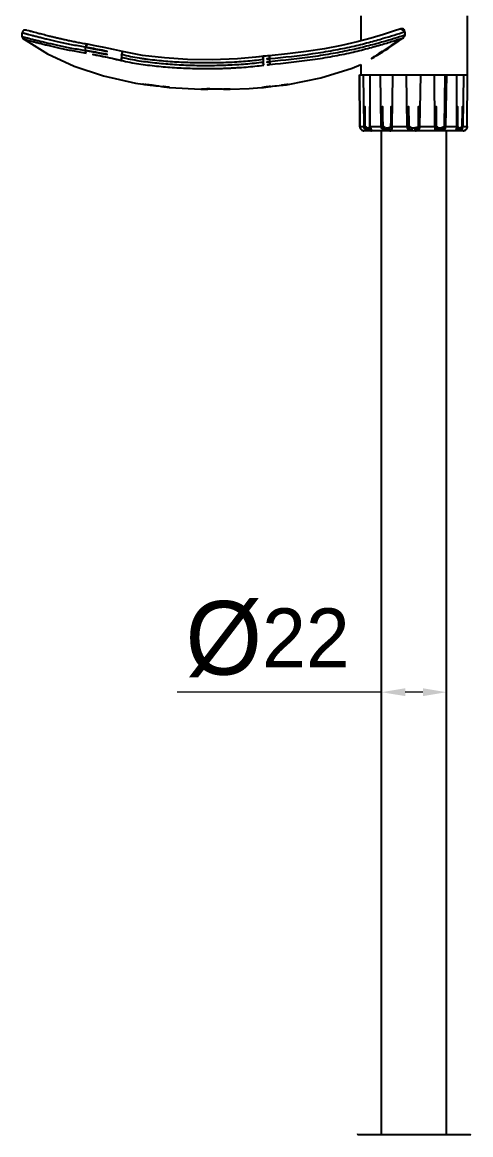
# Model space of a CAD drawing. Extents: x 16296660632 to 16296678915, y -37409619871 to -37409615350.
# Drawn here: x 16296676064.1 to 16296676216.3, y -37409617925 to -37409617547.4 of the extents above; entities that cross this region are included whole.
import ezdxf

# ---------------------------------------------------------------- set-up
doc = ezdxf.new("R2010")
doc.units = 0
doc.header["$LTSCALE"] = 10
doc.header["$MEASUREMENT"] = 0
doc.header["$PDMODE"] = 3
doc.header["$PDSIZE"] = -10
doc.layers.get('0').update_dxf_attribs({"linetype": 'CONTINUOUS'})
doc.layers.get('DEFPOINTS').update_dxf_attribs({"linetype": 'CONTINUOUS'})
doc.styles.add('Daelim Dimension', font='')
doc.styles.get('Daelim Dimension').set_extended_font_data('나눔고딕')
doc.dimstyles.new('DEFAULT', dxfattribs={"dimscale": 2, "dimtxt": 2, "dimasz": 2, "dimexe": 0, "dimexo": 2, "dimgap": 1, "dimtad": 1, "dimdec": 1, "dimzin": 9, "dimdsep": 46, "dimtxsty": 'Daelim Dimension', "dimcen": 0.5, "dimclrd": 252, "dimclre": 252, "dimclrt": 3, "dimadec": 1, "dimazin": 0, "dimtfac": 1, "dimtdec": 1, "dimtix": 1, "dimtmove": 0, "dimatfit": 3, "dimfxl": 1, "dimtolj": 1, "dimtzin": 1, "dimlwd": 9, "dimlwe": 9, "dimarcsym": 0})

# ---------------------------------------------------------------- blocks, each defined once
blk = doc.blocks.new('*D6')
at = {"color": 5, "lineweight": 9, "ltscale": 0.5, "transparency": 16777216}
for p, q in [((16296676186.06, -37409617808.62), (16296676186.06, -37409617772.81)), ((16296676208.06, -37409617808.62), (16296676208.06, -37409617772.81)), ((16296676186.06, -37409617774.81), (16296676116.68, -37409617774.81)), ((16296676200.06, -37409617774.81), (16296676194.06, -37409617774.81))]:
    blk.add_line(p, q, dxfattribs=at)
at = {"color": 5, "ltscale": 0.5, "transparency": 16777216}
for points in [[(16296676194.06, -37409617773.47), (16296676194.06, -37409617776.14), (16296676186.06, -37409617774.81)], [(16296676200.06, -37409617773.47), (16296676200.06, -37409617776.14), (16296676208.06, -37409617774.81)]]:
    blk.add_solid(points, dxfattribs=at)
at = {"layer": 'DEFPOINTS', "color": 0, "ltscale": 0.5, "transparency": 16777216}
for p in [(16296676208.06, -37409617774.81), (16296676186.06, -37409617812.62), (16296676208.06, -37409617812.62)]:
    blk.add_point(p, dxfattribs=at)
at = {"color": 7, "ltscale": 0.5, "transparency": 16777216, "insert": (16296676147.37, -37409617756.84), "char_height": 20, "attachment_point": 5, "style": 'Daelim Dimension'}
blk.add_mtext('\\A1;{\\H1.25x;\\C256;Ø}22', dxfattribs=at)

msp = doc.modelspace()

# ---------------------------------------------------------------- linework, layer by layer
at = {"ltscale": 0.5}
for p, q in [((16296676179.063299, -37409617545.250816), (16296676179.063299, -37409617553.73571)), ((16296676215.063299, -37409617545.250816), (16296676215.063299, -37409617565.250816)), ((16296676065.41688, -37409617550.113853), (16296676065.384501, -37409617550.105888)), ((16296676065.4543, -37409617550.123306), (16296676065.41688, -37409617550.113853)), ((16296676065.524891, -37409617550.141541), (16296676065.4543, -37409617550.123306)), ((16296676065.69207, -37409617550.185661), (16296676065.524891, -37409617550.141541)), ((16296676064.1115, -37409617552.341164), (16296676064.1115, -37409617551.089951)), ((16296676064.111549, -37409617552.30687), (16296676064.124451, -37409617552.467003)), ((16296676066.329691, -37409617550.357208), (16296676065.69207, -37409617550.185661)), ((16296676067.90937, -37409617550.783943), (16296676067.281799, -37409617550.614731)), ((16296676068.4918, -37409617550.940147), (16296676067.90937, -37409617550.783943)), ((16296676068.978531, -37409617551.069969), (16296676068.4918, -37409617550.940147)), ((16296676069.51012, -37409617551.21093), (16296676068.978531, -37409617551.069969)), ((16296676069.8902, -37409617551.311127), (16296676069.51012, -37409617551.21093)), ((16296676070.291361, -37409617551.416283), (16296676069.8902, -37409617551.311127)), ((16296676070.714001, -37409617551.526382), (16296676070.291361, -37409617551.416283)), ((16296676071.15855, -37409617551.641403), (16296676070.714001, -37409617551.526382)), ((16296676071.62538, -37409617551.761276), (16296676071.15855, -37409617551.641403)), ((16296676072.11482, -37409617551.885933), (16296676071.62538, -37409617551.761276)), ((16296676072.62722, -37409617552.015244), (16296676072.11482, -37409617551.885933)), ((16296676073.162889, -37409617552.149078), (16296676072.62722, -37409617552.015244)), ((16296676193.892441, -37409617550.618752), (16296676193.892441, -37409617551.85862)), ((16296676085.54105, -37409617557.017227), (16296676085.54105, -37409617555.910248)), ((16296676086.30862, -37409617554.924469), (16296676086.03178, -37409617554.877037)), ((16296676097.531481, -37409617558.291832), (16296676097.911489, -37409617558.376961)), ((16296676097.911489, -37409617559.443787), (16296676097.53154, -37409617559.359497)), ((16296676097.911489, -37409617559.443787), (16296676097.911489, -37409617558.376961)), ((16296676145.29759, -37409617559.072701), (16296676143.51568, -37409617559.238419)), ((16296676145.91671, -37409617558.997566), (16296676145.29756, -37409617559.072701)), ((16296676145.86599, -37409617560.010887), (16296676145.86599, -37409617561.061012)), ((16296676147.955179, -37409617558.78064), (16296676147.391859, -37409617558.839073)), ((16296676148.07238, -37409617559.778862), (16296676148.07238, -37409617560.830452)), ((16296676178.56151, -37409617565.250862), (16296676178.683649, -37409617582.762154)), ((16296676178.561569, -37409617565.250816), (16296676215.26318, -37409617565.250816)), ((16296676178.690359, -37409617582.763924), (16296676178.569851, -37409617565.250816)), ((16296676179.063299, -37409617561.792458), (16296676179.063299, -37409617565.250816)), ((16296676179.821659, -37409617565.250816), (16296676180.060591, -37409617582.763924)), ((16296676182.202709, -37409617582.763924), (16296676182.23292, -37409617565.250816)), ((16296676185.946239, -37409617582.763924), (16296676185.65292, -37409617565.250816)), ((16296676189.6565, -37409617582.763924), (16296676189.82935, -37409617565.250816)), ((16296676194.77025, -37409617582.763924), (16296676194.50115, -37409617565.250816)), ((16296676199.054501, -37409617582.763924), (16296676199.32366, -37409617565.250816)), ((16296676204.168249, -37409617582.763924), (16296676203.995461, -37409617565.250816)), ((16296676207.386959, -37409617582.755188), (16296676207.613001, -37409617565.250816)), ((16296676207.878519, -37409617582.763924), (16296676208.171881, -37409617565.250816)), ((16296676211.62204, -37409617582.763924), (16296676211.591869, -37409617565.250816)), ((16296676213.76416, -37409617582.763924), (16296676214.003111, -37409617565.250816)), ((16296676215.13439, -37409617582.763924), (16296676215.25491, -37409617565.250816)), ((16296676215.1411, -37409617582.762154), (16296676215.263241, -37409617565.250862)), ((16296676105.0439, -37409617568.46402), (16296676105.043119, -37409617568.463921)), ((16296676105.214109, -37409617568.4813), (16296676105.0439, -37409617568.46402)), ((16296676109.57139, -37409617568.974113), (16296676109.57148, -37409617568.973419)), ((16296676149.808599, -37409617569.055542), (16296676149.808689, -37409617569.056236)), ((16296676153.90044, -37409617568.603104), (16296676154.292971, -37409617568.562889)), ((16296676154.338039, -37409617568.557259), (16296676153.946091, -37409617568.597321)), ((16296676111.87668, -37409617569.263977), (16296676112.23934, -37409617569.311142)), ((16296676113.548109, -37409617569.488083), (16296676114.051689, -37409617569.558548)), ((16296676114.09515, -37409617569.563721), (16296676113.72827, -37409617569.512016)), ((16296676113.9172, -37409617569.539589), (16296676114.051689, -37409617569.558548)), ((16296676114.09296, -37409617569.563538), (16296676124.662809, -37409617570.176132)), ((16296676124.66313, -37409617570.176147), (16296676124.74724, -37409617570.174988)), ((16296676124.66316, -37409617570.176147), (16296676124.72928, -37409617570.172523)), ((16296676124.72928, -37409617570.172523), (16296676124.952181, -37409617570.160767)), ((16296676124.74724, -37409617570.174988), (16296676125.0581, -37409617570.158249)), ((16296676129.68918, -37409617570.048561), (16296676129.68918, -37409617570.047279)), ((16296676134.318451, -37409617570.179459), (16296676134.630859, -37409617570.197693)), ((16296676134.714279, -37409617570.199272), (16296676134.46928, -37409617570.184723)), ((16296676134.630859, -37409617570.197693), (16296676134.71454, -37409617570.199272)), ((16296676145.280411, -37409617569.631111), (16296676145.331329, -37409617569.624229)), ((16296676145.32724, -37409617569.625816), (16296676145.82929, -37409617569.557388)), ((16296676145.331329, -37409617569.624229), (16296676145.66946, -37409617569.577583)), ((16296676146.0035, -37409617569.534126), (16296676146.39637, -37409617569.481667)), ((16296676148.48134, -37409617569.216629), (16296676149.062349, -37409617569.14537)), ((16296676178.690359, -37409617582.763924), (16296676178.683649, -37409617582.762161)), ((16296676178.690689, -37409617582.763924), (16296676180.06089, -37409617582.763924)), ((16296676181.230841, -37409617583.250816), (16296676181.71291, -37409617583.250816)), ((16296676182.202971, -37409617582.763924), (16296676185.94643, -37409617582.763924)), ((16296676186.43779, -37409617582.755188), (16296676185.946239, -37409617582.763924)), ((16296676187.58032, -37409617583.250816), (16296676188.415279, -37409617583.250816)), ((16296676189.65663, -37409617582.763924), (16296676194.77029, -37409617582.763924)), ((16296676196.430309, -37409617583.250816), (16296676197.39444, -37409617583.250816)), ((16296676199.054461, -37409617582.763924), (16296676204.168119, -37409617582.763924)), ((16296676205.40947, -37409617583.250816), (16296676206.24444, -37409617583.250816)), ((16296676207.878519, -37409617582.763924), (16296676207.386959, -37409617582.755188)), ((16296676207.878321, -37409617582.763924), (16296676211.62178, -37409617582.763924)), ((16296676212.111839, -37409617583.250816), (16296676212.59391, -37409617583.250816)), ((16296676213.763861, -37409617582.763924), (16296676215.13406, -37409617582.763924)), ((16296676215.1411, -37409617582.762154), (16296676215.13439, -37409617582.763924)), ((16296676213.750191, -37409617584.250816), (16296676180.075081, -37409617584.250816)), ((16296676186.063299, -37409617924.950821), (16296676186.063299, -37409617584.250816)), ((16296676186.063299, -37409617924.950821), (16296676186.063299, -37409617584.250816)), ((16296676208.063299, -37409617924.950821), (16296676208.063299, -37409617584.250816)), ((16296676208.063299, -37409617924.950821), (16296676208.063299, -37409617584.250816)), ((16296676178.06328, -37409617924.950821), (16296676177.782709, -37409617925.09111)), ((16296676178.06341, -37409617924.950821), (16296676216.06315, -37409617924.950821)), ((16296676216.06315, -37409617924.950768), (16296676216.313259, -37409617925.075829))]:
    msp.add_line(p, q, dxfattribs=at)
for points in [[(16296676065.384501, -37409617550.105888), (16296676065.369129, -37409617550.102226), (16296676065.353319, -37409617550.098557), (16296676065.335421, -37409617550.094597), (16296676065.313061, -37409617550.089989), (16296676065.28146, -37409617550.084221), (16296676065.22838, -37409617550.076698), (16296676065.11916, -37409617550.070007), (16296676064.93803, -37409617550.085228), (16296676064.726589, -37409617550.147163), (16296676064.514629, -37409617550.267807), (16296676064.32667, -37409617550.450462), (16296676064.18812, -37409617550.686333), (16296676064.11738, -37409617550.962013), (16296676064.111521, -37409617551.071289)], [(16296676192.612761, -37409617549.679466), (16296676190.092051, -37409617550.507278), (16296676186.670931, -37409617551.589417), (16296676182.54303, -37409617552.809822), (16296676177.77564, -37409617554.078323), (16296676172.446779, -37409617555.301041), (16296676166.649481, -37409617556.402657), (16296676160.497499, -37409617557.346123), (16296676154.122841, -37409617558.137009), (16296676147.95549, -37409617558.783691)], [(16296676064.124451, -37409617552.467003), (16296676064.20788, -37409617552.735123), (16296676064.34798, -37409617552.952652), (16296676064.510639, -37409617553.1063), (16296676064.531811, -37409617553.121788)], [(16296676064.528311, -37409617553.119308), (16296676072.637991, -37409617558.163406), (16296676081.74284, -37409617562.356873), (16296676091.68508, -37409617565.638092), (16296676102.581169, -37409617568.059128), (16296676105.04431, -37409617568.464111)], [(16296676066.575581, -37409617550.423714), (16296676066.49, -37409617550.400574), (16296676066.329691, -37409617550.357208)], [(16296676067.281799, -37409617550.614731), (16296676066.955521, -37409617550.526512), (16296676066.854759, -37409617550.499252), (16296676066.575581, -37409617550.423714)], [(16296676086.03178, -37409617554.877037), (16296676085.54962, -37409617554.793266), (16296676085.0737, -37409617554.709152), (16296676084.604059, -37409617554.624733), (16296676084.140711, -37409617554.540062), (16296676083.683661, -37409617554.455208), (16296676083.232929, -37409617554.370216), (16296676082.788521, -37409617554.285156), (16296676082.350439, -37409617554.200073), (16296676081.918699, -37409617554.115028), (16296676081.493299, -37409617554.030067), (16296676081.07423, -37409617553.945259), (16296676080.661501, -37409617553.860657), (16296676080.255091, -37409617553.776314), (16296676079.855021, -37409617553.692284), (16296676079.461281, -37409617553.608597), (16296676079.073851, -37409617553.525352), (16296676078.69273, -37409617553.442574), (16296676078.317909, -37409617553.360313), (16296676077.94936, -37409617553.27861), (16296676077.58709, -37409617553.197533), (16296676077.23107, -37409617553.117104), (16296676076.881281, -37409617553.037392), (16296676076.53771, -37409617552.958443), (16296676076.20035, -37409617552.880257), (16296676075.869181, -37409617552.802933), (16296676075.54417, -37409617552.72644), (16296676075.2253, -37409617552.650864), (16296676074.91255, -37409617552.576187), (16296676074.60589, -37409617552.502472), (16296676074.30529, -37409617552.429733), (16296676074.010719, -37409617552.358002), (16296676073.722151, -37409617552.2873), (16296676073.43955, -37409617552.217651), (16296676073.162889, -37409617552.149078)], [(16296676098.1227, -37409617557.403816), (16296676095.07477, -37409617556.701874), (16296676091.86611, -37409617556.003029), (16296676088.84123, -37409617555.388672), (16296676086.308559, -37409617554.924461)], [(16296676145.86013, -37409617559.018738), (16296676137.16703, -37409617559.833298), (16296676128.52342, -37409617560.151176), (16296676120.234329, -37409617560.036781), (16296676112.33919, -37409617559.541321), (16296676104.863791, -37409617558.682663), (16296676098.1227, -37409617557.403816)], [(16296676147.95549, -37409617558.783691), (16296676147.336241, -37409617558.847229), (16296676146.45623, -37409617558.946022), (16296676145.86005, -37409617559.018753)], [(16296676147.39183, -37409617558.839081), (16296676146.796329, -37409617558.899643), (16296676145.91671, -37409617558.997566)], [(16296676154.336781, -37409617568.557457), (16296676165.411989, -37409617566.330383), (16296676176.026791, -37409617563.004913), (16296676179.063299, -37409617561.792458)], [(16296676105.088091, -37409617568.469627), (16296676105.58906, -37409617568.522072), (16296676106.155371, -37409617568.582619), (16296676106.899139, -37409617568.664108), (16296676107.797461, -37409617568.765373), (16296676108.81299, -37409617568.883537), (16296676109.5714, -37409617568.974052)], [(16296676109.57139, -37409617568.974113), (16296676110.311001, -37409617569.064743), (16296676111.329639, -37409617569.192909), (16296676112.231501, -37409617569.310089), (16296676112.978951, -37409617569.410072), (16296676113.548109, -37409617569.488083)], [(16296676145.82777, -37409617569.557587), (16296676146.3929, -37409617569.482117), (16296676147.134991, -37409617569.385384), (16296676148.03154, -37409617569.271828), (16296676149.045811, -37409617569.147346), (16296676149.808689, -37409617569.056236)], [(16296676149.80868, -37409617569.056183), (16296676150.41007, -37409617568.985931), (16296676151.317499, -37409617568.882217), (16296676152.14555, -37409617568.790077), (16296676152.86393, -37409617568.712151), (16296676153.453461, -37409617568.64962), (16296676153.90044, -37409617568.603104)], [(16296676125.0581, -37409617570.158249), (16296676125.421061, -37409617570.140312), (16296676125.912491, -37409617570.118713), (16296676126.535009, -37409617570.095711), (16296676127.28953, -37409617570.074173), (16296676128.157379, -37409617570.057587), (16296676129.08506, -37409617570.049133), (16296676129.68919, -37409617570.048447)], [(16296676129.68918, -37409617570.048561), (16296676130.26874, -37409617570.051697), (16296676131.200359, -37409617570.064308), (16296676132.073231, -37409617570.084824), (16296676132.832359, -37409617570.109863), (16296676133.45875, -37409617570.135803), (16296676133.95327, -37409617570.15976), (16296676134.318451, -37409617570.179459)], [(16296676134.712761, -37409617570.19931), (16296676141.162689, -37409617569.932503), (16296676145.2861, -37409617569.630623)], [(16296676178.68383, -37409617582.762154), (16296676178.699619, -37409617582.977142), (16296676178.773439, -37409617583.28212), (16296676178.90687, -37409617583.567383), (16296676179.09944, -37409617583.821823)], [(16296676178.68383, -37409617582.762154), (16296676178.698561, -37409617582.969482), (16296676178.77157, -37409617583.276749), (16296676178.905029, -37409617583.564293), (16296676179.098379, -37409617583.820686), (16296676179.348049, -37409617584.030663), (16296676179.642059, -37409617584.176552), (16296676179.922911, -37409617584.241783)], [(16296676179.347481, -37409617584.030281), (16296676179.63846, -37409617584.175293), (16296676179.91935, -37409617584.241364), (16296676180.0751, -37409617584.250816)], [(16296676213.75016, -37409617584.250816), (16296676213.905411, -37409617584.241364), (16296676214.186291, -37409617584.175293), (16296676214.47727, -37409617584.030289)], [(16296676213.90184, -37409617584.241783), (16296676214.182699, -37409617584.176552), (16296676214.4767, -37409617584.030663), (16296676214.72637, -37409617583.820686), (16296676214.91972, -37409617583.564293), (16296676215.053169, -37409617583.276756), (16296676215.125469, -37409617582.972504)], [(16296676214.725309, -37409617583.821823), (16296676214.917879, -37409617583.567383), (16296676215.05131, -37409617583.28212), (16296676215.125139, -37409617582.977142), (16296676215.140921, -37409617582.762154)]]:
    msp.add_lwpolyline(points, dxfattribs=at)
for centre, radius, start, end in [((16296676155.964359, -37409617647.04287), 86.57284, 95.42921465, 96.69857474), ((16296676156.09626, -37409617646.696548), 87.28724, 95.47168962, 96.73067538), ((16296676156.278009, -37409617650.25547), 89.800704, 95.2427215, 95.43458685), ((16296676156.329691, -37409617649.084229), 89.686298, 95.28269369, 95.4746685), ((16296676155.699711, -37409617639.09684), 77.682616, 95.57545019, 97.12138364), ((16296676180.328621, -37409617582.749184), 1.638001, 180.5153855, 192.53753182), ((16296676180.26211, -37409617582.761909), 1.570316, 192.6105489, 193.30489734), ((16296676180.269159, -37409617582.76017), 1.577572, 193.30715008, 206.20148294), ((16296676180.22588, -37409617582.779953), 1.530007, 206.25265376, 206.96151079), ((16296676180.226669, -37409617582.779549), 1.530897, 206.96102207, 216.02412739), ((16296676180.19474, -37409617582.802109), 1.491801, 216.04469606, 218.37997369), ((16296676180.15942, -37409617582.830772), 1.446318, 218.35867433, 228.86954847), ((16296676180.12043, -37409617582.872917), 1.388929, 228.93776949, 232.78625299), ((16296676180.1075, -37409617582.89016), 1.367379, 232.78074377, 241.45960217), ((16296676180.07592, -37409617582.94651), 1.302791, 241.49530032, 247.77147232), ((16296676180.10321, -37409617582.879883), 1.374796, 247.76942184, 253.82834059), ((16296676192.80595, -37409617449.781929), 132.996496, 270.84631661, 271.07103686), ((16296676201.12068, -37409617443.73436), 139.04491, 268.93355224, 269.14854767), ((16296676213.743521, -37409617582.944977), 1.306422, 286.9486, 291.99851935), ((16296676213.72958, -37409617582.912018), 1.342212, 292.02303387, 301.8836121), ((16296676213.70093, -37409617582.867844), 1.394859, 301.92443444, 311.1287658), ((16296676213.6875, -37409617582.852097), 1.41554, 311.11938994, 314.27081642), ((16296676213.651171, -37409617582.816689), 1.46626, 314.32135602, 323.8578596), ((16296676213.635401, -37409617582.80481), 1.486003, 323.8465792, 325.7045165), ((16296676213.592291, -37409617582.777107), 1.537228, 325.75737873, 336.09600927), ((16296676213.5818, -37409617582.772202), 1.548805, 336.08695485, 336.89211313), ((16296676213.7479, -37409617582.957413), 1.293407, 270.04043471, 277.70262869), ((16296676213.746361, -37409617582.95488), 1.296125, 277.75511557, 286.9559275)]:
    msp.add_arc(centre, radius, start, end, dxfattribs=at)
for points, knots in [([(16296676192.61277, -37409617549.679497), (16296676192.755831, -37409617549.631859), (16296676193.07119, -37409617549.605148), (16296676193.508539, -37409617549.786743), (16296676193.81885, -37409617550.150146), (16296676193.892441, -37409617550.463867), (16296676193.892441, -37409617550.618752)], [0, 0, 0, 0, 0.2465495705, 0.4952679389, 0.7467356258, 1, 1, 1, 1]), ([(16296676085.54105, -37409617555.910248), (16296676084.733101, -37409617555.777802), (16296676083.15727, -37409617555.499481), (16296676080.169809, -37409617554.934319), (16296676077.354019, -37409617554.347977), (16296676074.71941, -37409617553.75116), (16296676072.9499, -37409617553.333298), (16296676071.32737, -37409617552.940224), (16296676069.85869, -37409617552.571564), (16296676068.5497, -37409617552.231277), (16296676067.403669, -37409617551.932182), (16296676066.551769, -37409617551.713837), (16296676065.95623, -37409617551.557327), (16296676065.574511, -37409617551.455528), (16296676065.23675, -37409617551.364517), (16296676064.94326, -37409617551.285118), (16296676064.69437, -37409617551.217827), (16296676064.514919, -37409617551.169678), (16296676064.39385, -37409617551.137756), (16296676064.31995, -37409617551.118584), (16296676064.25761, -37409617551.102928), (16296676064.20599, -37409617551.090141), (16296676064.167391, -37409617551.081718), (16296676064.13629, -37409617551.07373), (16296676064.125231, -37409617551.073776), (16296676064.111509, -37409617551.071487)], [0, 0, 0, 0, 0.1117841582, 0.2184678337, 0.4151188932, 0.5044325532, 0.5872890049, 0.6633584464, 0.7323678641, 0.7940309901, 0.8480177835, 0.8940801461, 0.9141021261, 0.9320902123, 0.9480186547, 0.9618623658, 0.973601928, 0.9832203421, 0.9872288549, 0.9907008122, 0.993634656, 0.9960306569, 0.9978895656, 0.9992122428, 1, 1, 1, 1]), ([(16296676064.11157, -37409617552.30687), (16296676064.12793, -37409617552.309402), (16296676064.140471, -37409617552.311974), (16296676064.16683, -37409617552.318161), (16296676064.206511, -37409617552.327637), (16296676064.257721, -37409617552.340263), (16296676064.32021, -37409617552.355858), (16296676064.394051, -37409617552.374481), (16296676064.515079, -37409617552.405228), (16296676064.69446, -37409617552.451157), (16296676064.943251, -37409617552.515167), (16296676065.23661, -37409617552.590858), (16296676065.574261, -37409617552.678093), (16296676065.95583, -37409617552.776627), (16296676066.55114, -37409617552.930031), (16296676067.40163, -37409617553.147942), (16296676068.54748, -37409617553.438477), (16296676069.85709, -37409617553.764961), (16296676071.325541, -37409617554.123016), (16296676072.947491, -37409617554.507736), (16296676074.717381, -37409617554.913361), (16296676076.62928, -37409617555.334251), (16296676078.677521, -37409617555.76329), (16296676081.658409, -37409617556.351471), (16296676083.96291, -37409617556.759743), (16296676085.54105, -37409617557.017227)], [0, 0, 0, 0, 0.0004648609, 0.0017959645, 0.0036624265, 0.0060642705, 0.009001425, 0.0124730814, 0.0164777139, 0.0260796485, 0.0377946839, 0.0516102454, 0.0675135667, 0.08548669, 0.1055058361, 0.1515859026, 0.2055549631, 0.267169248, 0.3361659137, 0.4122597356, 0.4951373207, 0.5844848272, 0.6799851042, 0.7813226456, 1, 1, 1, 1]), ([(16296676064.5284, -37409617553.119362), (16296676064.523479, -37409617553.115829), (16296676064.58139, -37409617553.131989), (16296676064.61282, -37409617553.137497), (16296676064.74239, -37409617553.172653), (16296676064.88924, -37409617553.211052), (16296676065.09346, -37409617553.265717), (16296676065.33773, -37409617553.330872), (16296676065.62796, -37409617553.408318), (16296676066.101379, -37409617553.534264), (16296676066.8009, -37409617553.719254), (16296676067.76753, -37409617553.97226), (16296676068.9018, -37409617554.265717), (16296676070.20023, -37409617554.59713), (16296676071.65889, -37409617554.962044), (16296676073.90439, -37409617555.510361), (16296676077.064541, -37409617556.24131), (16296676081.25411, -37409617557.117737), (16296676084.230021, -37409617557.662628), (16296676085.799721, -37409617557.92234)], [0, 0, 0, 0, 0.0008329068, 0.0038682827, 0.0090895613, 0.0164765535, 0.0260087865, 0.0376648857, 0.0514215049, 0.0672550237, 0.1050587102, 0.1509082033, 0.2046667941, 0.2661731928, 0.3351877777, 0.4114373394, 0.5840369708, 0.7812053935, 1, 1, 1, 1]), ([(16296676148.07238, -37409617559.778862), (16296676152.9793, -37409617559.304359), (16296676160.19241, -37409617558.531227), (16296676169.486811, -37409617557.039711), (16296676175.79867, -37409617555.758324), (16296676181.463261, -37409617554.366074), (16296676187.435419, -37409617552.683792), (16296676191.48457, -37409617551.402962), (16296676193.892441, -37409617550.618752)], [0, 0, 0, 0, 0.3157161903, 0.4643416689, 0.6026974888, 0.7280651809, 0.8378219144, 1, 1, 1, 1]), ([(16296676193.892441, -37409617551.85862), (16296676191.484301, -37409617552.624908), (16296676187.43359, -37409617553.875008), (16296676181.459869, -37409617555.515877), (16296676175.793289, -37409617556.875313), (16296676169.48061, -37409617558.128983), (16296676160.187349, -37409617559.594612), (16296676152.97724, -37409617560.35968), (16296676148.07238, -37409617560.830452)], [0, 0, 0, 0, 0.1619942152, 0.2716974292, 0.3970612885, 0.5354556467, 0.6841428133, 1, 1, 1, 1]), ([(16296676148.15229, -37409617561.781738), (16296676152.99017, -37409617561.309258), (16296676160.10413, -37409617560.53804), (16296676169.275209, -37409617559.057892), (16296676175.514721, -37409617557.789528), (16296676181.124029, -37409617556.411423), (16296676185.993509, -37409617555.03907), (16296676190.02907, -37409617553.803879), (16296676192.425989, -37409617553.026642), (16296676193.472759, -37409617552.687607)], [0, 0, 0, 0, 0.3146968049, 0.4630120997, 0.6012747177, 0.7267885465, 0.8368698253, 0.9287658394, 1, 1, 1, 1]), ([(16296676193.472759, -37409617552.687607), (16296676191.76552, -37409617553.95047), (16296676188.51746, -37409617556.208313), (16296676183.687309, -37409617559.211052), (16296676180.58621, -37409617560.966026), (16296676179.063299, -37409617561.792458)], [0, 0, 0, 0, 0.3734857902, 0.6952547711, 1, 1, 1, 1]), ([(16296676193.892441, -37409617551.858627), (16296676193.892441, -37409617552.018303), (16296676193.81488, -37409617552.340889), (16296676193.600389, -37409617552.593384), (16296676193.472759, -37409617552.687607)], [0, 0, 0, 0, 0.5016259192, 1, 1, 1, 1]), ([(16296676085.799721, -37409617557.92234), (16296676085.688789, -37409617557.833443), (16296676085.57778, -37409617557.611069), (16296676085.52737, -37409617557.293213), (16296676085.531139, -37409617557.11042), (16296676085.541059, -37409617557.017227)], [0, 0, 0, 0, 0.4397650879, 0.7100831086, 1, 1, 1, 1]), ([(16296676085.54105, -37409617555.910248), (16296676086.454451, -37409617556.058167), (16296676088.355989, -37409617556.394073), (16296676092.356779, -37409617557.170273), (16296676095.438471, -37409617557.824532), (16296676097.531481, -37409617558.291832)], [0, 0, 0, 0, 0.2270492829, 0.4737735033, 1, 1, 1, 1]), ([(16296676085.54105, -37409617557.017227), (16296676086.45435, -37409617557.161484), (16296676088.355881, -37409617557.489899), (16296676092.35688, -37409617558.251846), (16296676095.438601, -37409617558.897346), (16296676097.53154, -37409617559.359497)], [0, 0, 0, 0, 0.2270218226, 0.4737424262, 1, 1, 1, 1]), ([(16296676085.541059, -37409617555.910248), (16296676085.556021, -37409617555.7733), (16296676085.616699, -37409617555.513313), (16296676085.767019, -37409617555.225113), (16296676085.92478, -37409617555.053177), (16296676086.04874, -37409617554.965622), (16296676086.17882, -37409617554.91861), (16296676086.26741, -37409617554.917419), (16296676086.30855, -37409617554.924477)], [0, 0, 0, 0, 0.3019424169, 0.5790662179, 0.7011331468, 0.810411793, 0.9085035796, 1, 1, 1, 1]), ([(16296676097.911501, -37409617558.376968), (16296676097.92639, -37409617558.314003), (16296676097.95542, -37409617558.190247), (16296676097.99688, -37409617558.010529), (16296676098.03441, -37409617557.844742), (16296676098.0665, -37409617557.69944), (16296676098.08919, -37409617557.593513), (16296676098.10355, -37409617557.523148), (16296676098.111759, -37409617557.481979), (16296676098.117279, -37409617557.450378), (16296676098.122181, -37409617557.425301), (16296676098.122169, -37409617557.415207), (16296676098.122681, -37409617557.403923)], [0, 0, 0, 0, 0.1958632514, 0.3846982568, 0.5583012819, 0.7103319635, 0.8352113902, 0.8859397097, 0.9281038689, 0.9613562132, 0.985410957, 1, 1, 1, 1]), ([(16296676097.678221, -37409617560.381523), (16296676095.60825, -37409617559.898163), (16296676092.556789, -37409617559.223633), (16296676088.593149, -37409617558.421463), (16296676086.70623, -37409617558.074738), (16296676085.799721, -37409617557.92234)], [0, 0, 0, 0, 0.5256400496, 0.7726911052, 1, 1, 1, 1]), ([(16296676097.678221, -37409617560.381531), (16296676098.66715, -37409617560.61171), (16296676100.65361, -37409617561.03392), (16296676103.65362, -37409617561.554604), (16296676106.66753, -37409617561.974869), (16296676109.689899, -37409617562.320053), (16296676112.71983, -37409617562.595848), (16296676115.754709, -37409617562.821663), (16296676118.79414, -37409617562.988983), (16296676121.329069, -37409617563.084633), (16296676123.35754, -37409617563.134628), (16296676124.878889, -37409617563.154327), (16296676126.400101, -37409617563.164017), (16296676128.42734, -37409617563.163063), (16296676130.45352, -37409617563.125748), (16296676132.477949, -37409617563.068321), (16296676133.99461, -37409617563.009209), (16296676135.509939, -37409617562.935158), (16296676137.528299, -37409617562.823372), (16296676140.04723, -37409617562.641113), (16296676143.06333, -37409617562.367722), (16296676145.068489, -37409617562.138168), (16296676146.0693, -37409617562.013489)], [0, 0, 0, 0, 0.0626419627, 0.1252538366, 0.1878104788, 0.2503548277, 0.3129105119, 0.3754994577, 0.4380970404, 0.5006974797, 0.5319928878, 0.5632771129, 0.5945618913, 0.6258439808, 0.688343644, 0.7195771387, 0.7507883974, 0.7819816448, 0.8131741281, 0.8754983376, 0.9377790701, 1, 1, 1, 1]), ([(16296676097.91147, -37409617559.443787), (16296676097.865511, -37409617559.640282), (16296676097.80151, -37409617559.909103), (16296676097.72229, -37409617560.221313), (16296676097.69154, -37409617560.337677), (16296676097.678221, -37409617560.381523)], [0, 0, 0, 0, 0.6264410432, 0.8577590465, 1, 1, 1, 1]), ([(16296676145.86599, -37409617561.06102), (16296676143.881399, -37409617561.306717), (16296676139.89834, -37409617561.719543), (16296676133.8979, -37409617562.084846), (16296676127.87818, -37409617562.236931), (16296676122.85454, -37409617562.183197), (16296676118.836, -37409617562.032433), (16296676115.82382, -37409617561.869263), (16296676112.81572, -37409617561.650757), (16296676109.81356, -37409617561.371834), (16296676106.818319, -37409617561.029961), (16296676103.83157, -37409617560.613724), (16296676100.858191, -37409617560.09922), (16296676098.89098, -37409617559.67421), (16296676097.91148, -37409617559.443787)], [0, 0, 0, 0, 0.1244932966, 0.24920563, 0.374156023, 0.4992947826, 0.5618943581, 0.6244956888, 0.6870826373, 0.7496450424, 0.8121862084, 0.8747461827, 0.9373567398, 1, 1, 1, 1]), ([(16296676097.911501, -37409617558.376961), (16296676098.89093, -37409617558.607979), (16296676100.85811, -37409617559.03334), (16296676103.334339, -37409617559.474937), (16296676105.32324, -37409617559.771667), (16296676107.31567, -37409617560.034401), (16296676109.81093, -37409617560.327461), (16296676112.814659, -37409617560.590912), (16296676115.821329, -37409617560.831596), (16296676118.834641, -37409617560.980598), (16296676121.346849, -37409617561.075378), (16296676123.357201, -37409617561.128792), (16296676124.86508, -37409617561.147949), (16296676126.37266, -37409617561.15255), (16296676127.879761, -37409617561.150429), (16296676129.3862, -37409617561.136398), (16296676131.39311, -37409617561.097), (16296676133.89909, -37409617561.010223), (16296676136.90144, -37409617560.847397), (16296676139.897921, -37409617560.635468), (16296676142.88698, -37409617560.362793), (16296676144.874109, -37409617560.134903), (16296676145.86598, -37409617560.010887)], [0, 0, 0, 0, 0.0626419666, 0.1252529853, 0.1565378289, 0.1878129197, 0.2503520602, 0.3129128526, 0.3755004653, 0.4380997209, 0.5006985223, 0.5319940388, 0.563284039, 0.5945673933, 0.6258399328, 0.6570992218, 0.6883447313, 0.7507909175, 0.8131762944, 0.8755038913, 0.9377761567, 1, 1, 1, 1]), ([(16296676145.86598, -37409617560.010887), (16296676145.85046, -37409617559.88578), (16296676145.826731, -37409617559.654251), (16296676145.81251, -37409617559.379807), (16296676145.81411, -37409617559.201691), (16296676145.82284, -37409617559.108078), (16296676145.832109, -37409617559.051407), (16296676145.85026, -37409617559.019974), (16296676145.86006, -37409617559.018806)], [0, 0, 0, 0, 0.3764584527, 0.6953214309, 0.8182046288, 0.9108113089, 0.9705478957, 1, 1, 1, 1]), ([(16296676145.86603, -37409617561.061394), (16296676145.878969, -37409617561.166183), (16296676145.90733, -37409617561.365143), (16296676145.956779, -37409617561.637711), (16296676146.00841, -37409617561.850906), (16296676146.04636, -37409617561.970543), (16296676146.069321, -37409617562.013481)], [0, 0, 0, 0, 0.3245094789, 0.6177145508, 0.8503479136, 1, 1, 1, 1]), ([(16296676148.07239, -37409617559.778862), (16296676148.06601, -37409617559.714172), (16296676148.05324, -37409617559.587067), (16296676148.034019, -37409617559.402618), (16296676148.015579, -37409617559.232582), (16296676147.99865, -37409617559.083733), (16296676147.98563, -37409617558.975403), (16296676147.976299, -37409617558.903664), (16296676147.97065, -37409617558.86174), (16296676147.96557, -37409617558.829826), (16296676147.962021, -37409617558.804298), (16296676147.958719, -37409617558.794724), (16296676147.9555, -37409617558.783783)], [0, 0, 0, 0, 0.1955268054, 0.3842372997, 0.5578492333, 0.709970411, 0.83497599, 0.8857762463, 0.9280041577, 0.9612986018, 0.9853833518, 1, 1, 1, 1]), ([(16296676148.07238, -37409617560.830452), (16296676148.091669, -37409617561.027451), (16296676148.11973, -37409617561.34436), (16296676148.147881, -37409617561.661537), (16296676148.15229, -37409617561.781738)], [0, 0, 0, 0, 0.6220221796, 1, 1, 1, 1]), ([(16296676109.57147, -37409617568.973503), (16296676109.03932, -37409617568.909927), (16296676108.07188, -37409617568.794853), (16296676106.79822, -37409617568.650993), (16296676105.87775, -37409617568.552002), (16296676105.393129, -37409617568.499603), (16296676105.214109, -37409617568.4813)], [0, 0, 0, 0, 0.366647417, 0.6665221527, 0.8768911934, 1, 1, 1, 1]), ([(16296676153.946091, -37409617568.597321), (16296676153.74505, -37409617568.618057), (16296676152.36487, -37409617568.761337), (16296676150.98605, -37409617568.917709), (16296676149.808611, -37409617569.055573)], [0, 0, 0, 0, 0.145653769, 1, 1, 1, 1]), ([(16296676113.72827, -37409617569.512016), (16296676113.528959, -37409617569.484299), (16296676112.14496, -37409617569.292824), (16296676110.758659, -37409617569.118103), (16296676109.57147, -37409617568.973503)], [0, 0, 0, 0, 0.1440184694, 1, 1, 1, 1]), ([(16296676124.952181, -37409617570.160767), (16296676125.13987, -37409617570.150848), (16296676125.855551, -37409617570.114998), (16296676127.434349, -37409617570.061462), (16296676128.826139, -37409617570.045067), (16296676129.68919, -37409617570.047157)], [0, 0, 0, 0, 0.1189838534, 0.4536309126, 1, 1, 1, 1]), ([(16296676134.46928, -37409617570.184723), (16296676134.28414, -37409617570.17411), (16296676132.69232, -37409617570.08905), (16296676131.09782, -37409617570.050636), (16296676129.68919, -37409617570.047302)], [0, 0, 0, 0, 0.1163372927, 1, 1, 1, 1]), ([(16296676145.66946, -37409617569.577583), (16296676145.87475, -37409617569.549767), (16296676146.57073, -37409617569.457588), (16296676147.949789, -37409617569.278328), (16296676149.12476, -37409617569.136414), (16296676149.808599, -37409617569.055542)], [0, 0, 0, 0, 0.1489688358, 0.5048343472, 1, 1, 1, 1]), ([(16296676180.06089, -37409617582.763924), (16296676180.06208, -37409617582.88327), (16296676180.0979, -37409617583.122772), (16296676180.245411, -37409617583.452652), (16296676180.47036, -37409617583.7332), (16296676180.751329, -37409617583.952042), (16296676181.06612, -37409617584.106339), (16296676181.394369, -37409617584.200409), (16296676181.717331, -37409617584.244453), (16296676181.928659, -37409617584.250816), (16296676182.0303, -37409617584.250816)], [0, 0, 0, 0, 0.1301749064, 0.2601762741, 0.3897117246, 0.5183729818, 0.6454581037, 0.7697000193, 0.8891554387, 1, 1, 1, 1]), ([(16296676180.390249, -37409617582.755188), (16296676180.356119, -37409617582.755913), (16296676180.24622, -37409617582.758377), (16296676180.13632, -37409617582.761093), (16296676180.060591, -37409617582.763924)], [0, 0, 0, 0, 0.3105506708, 1, 1, 1, 1]), ([(16296676180.39007, -37409617582.755188), (16296676180.390699, -37409617582.812424), (16296676180.41712, -37409617582.923958), (16296676180.513439, -37409617583.054688), (16296676180.63394, -37409617583.142197), (16296676180.797489, -37409617583.212082), (16296676180.999069, -37409617583.247223), (16296676181.156349, -37409617583.250816), (16296676181.230841, -37409617583.250816)], [0, 0, 0, 0, 0.1582319083, 0.3052611302, 0.4400305664, 0.5652028781, 0.7940921294, 1, 1, 1, 1]), ([(16296676181.230841, -37409617583.250816), (16296676181.230841, -37409617583.37999), (16296676181.27002, -37409617583.633659), (16296676181.440281, -37409617583.963516), (16296676181.665791, -37409617584.158791), (16296676181.871611, -37409617584.237534), (16296676181.977921, -37409617584.250816), (16296676182.0303, -37409617584.250816)], [0, 0, 0, 0, 0.2746460558, 0.5352895956, 0.774869055, 0.8886371016, 1, 1, 1, 1]), ([(16296676181.71291, -37409617583.250816), (16296676181.734699, -37409617583.250816), (16296676181.77602, -37409617583.250237), (16296676181.834869, -37409617583.244186), (16296676181.88818, -37409617583.228287), (16296676181.93519, -37409617583.193642), (16296676181.970831, -37409617583.132271), (16296676181.994341, -37409617583.039383), (16296676182.00761, -37409617582.910294), (16296676182.01026, -37409617582.810966), (16296676182.01034, -37409617582.755188)], [0, 0, 0, 0, 0.0956687299, 0.1812828383, 0.2591736373, 0.3370403319, 0.4312727555, 0.5641317472, 0.7551223506, 1, 1, 1, 1]), ([(16296676182.632879, -37409617584.250816), (16296676182.572729, -37409617584.250816), (16296676182.451599, -37409617584.237793), (16296676182.277559, -37409617584.180252), (16296676182.117331, -37409617584.086777), (16296676181.929489, -37409617583.918854), (16296676181.759359, -37409617583.639542), (16296676181.71291, -37409617583.380539), (16296676181.71291, -37409617583.250816)], [0, 0, 0, 0, 0.1200711783, 0.2410221203, 0.363374625, 0.4876780969, 0.7410636746, 1, 1, 1, 1]), ([(16296676182.202709, -37409617582.763924), (16296676182.17861, -37409617582.763321), (16296676182.13559, -37409617582.762123), (16296676182.079161, -37409617582.760117), (16296676182.039249, -37409617582.757927), (16296676182.0182, -37409617582.756416), (16296676182.010639, -37409617582.755188)], [0, 0, 0, 0, 0.3760681988, 0.6713819694, 0.8805160522, 1, 1, 1, 1]), ([(16296676182.202971, -37409617582.763924), (16296676182.20402, -37409617582.882141), (16296676182.21537, -37409617583.111137), (16296676182.26141, -37409617583.387306), (16296676182.31328, -37409617583.588081), (16296676182.354839, -37409617583.719917), (16296676182.398001, -37409617583.83683), (16296676182.44228, -37409617583.93824), (16296676182.487329, -37409617584.023888), (16296676182.53096, -37409617584.094032), (16296676182.570959, -37409617584.149094), (16296676182.604151, -37409617584.189087), (16296676182.62723, -37409617584.217621), (16296676182.63707, -37409617584.232452), (16296676182.63286, -37409617584.250816)], [0, 0, 0, 0, 0.2262683784, 0.4379326886, 0.5344663282, 0.6229476091, 0.7023857202, 0.7728488, 0.8345708267, 0.8873945866, 0.9308847395, 0.964471407, 0.9873889273, 1, 1, 1, 1]), ([(16296676185.94643, -37409617582.763924), (16296676185.947531, -37409617582.88311), (16296676185.98052, -37409617583.121178), (16296676186.118031, -37409617583.451103), (16296676186.331711, -37409617583.733093), (16296676186.604959, -37409617583.953537), (16296676186.91991, -37409617584.108513), (16296676187.37616, -37409617584.234169), (16296676187.734289, -37409617584.250816), (16296676187.972309, -37409617584.250816)], [0, 0, 0, 0, 0.1267700362, 0.2523013496, 0.3761882968, 0.4991017417, 0.6223110928, 0.746872036, 1, 1, 1, 1]), ([(16296676186.43775, -37409617582.755188), (16296676186.43815, -37409617582.784439), (16296676186.447161, -37409617582.843117), (16296676186.494591, -37409617582.950829), (16296676186.59704, -37409617583.059387), (16296676186.749969, -37409617583.144302), (16296676186.914619, -37409617583.197212), (16296676187.082609, -37409617583.227783), (16296676187.304529, -37409617583.248657), (16296676187.470579, -37409617583.250816), (16296676187.58032, -37409617583.250816)], [0, 0, 0, 0, 0.0643447842, 0.1286608397, 0.2564264094, 0.3837635027, 0.510121309, 0.6351642262, 0.7586411773, 1, 1, 1, 1]), ([(16296676187.58032, -37409617583.250816), (16296676187.58032, -37409617583.378769), (16296676187.593861, -37409617583.566162), (16296676187.642139, -37409617583.801399), (16296676187.68952, -37409617583.952347), (16296676187.74732, -37409617584.077347), (16296676187.813829, -37409617584.172348), (16296676187.888359, -37409617584.234756), (16296676187.94602, -37409617584.250816), (16296676187.972309, -37409617584.250816)], [0, 0, 0, 0, 0.3355544905, 0.4899106641, 0.6290753864, 0.7495677629, 0.849747116, 0.9310780747, 1, 1, 1, 1]), ([(16296676188.415279, -37409617583.250816), (16296676188.50581, -37409617583.250816), (16296676188.639469, -37409617583.249329), (16296676188.813499, -37409617583.228287), (16296676188.9361, -37409617583.19767), (16296676189.05159, -37409617583.143257), (16296676189.153709, -37409617583.052544), (16296676189.226339, -37409617582.918579), (16296676189.24369, -37409617582.811752), (16296676189.244141, -37409617582.755188)], [0, 0, 0, 0, 0.2474524712, 0.3646857187, 0.4784607412, 0.5915268567, 0.7103944124, 0.8453742238, 1, 1, 1, 1]), ([(16296676189.016001, -37409617584.250816), (16296676188.976431, -37409617584.250816), (16296676188.894239, -37409617584.23687), (16296676188.779249, -37409617584.176979), (16296676188.67503, -37409617584.081909), (16296676188.54952, -37409617583.906837), (16296676188.44314, -37409617583.625137), (16296676188.415279, -37409617583.379333), (16296676188.415279, -37409617583.250816)], [0, 0, 0, 0, 0.0932549114, 0.1924379597, 0.3015910065, 0.4226334725, 0.6971984746, 1, 1, 1, 1]), ([(16296676189.65663, -37409617582.763924), (16296676189.65649, -37409617582.882004), (16296676189.65221, -37409617583.109299), (16296676189.63307, -37409617583.429916), (16296676189.59915, -37409617583.706123), (16296676189.553789, -37409617583.901894), (16296676189.502501, -37409617584.025543), (16296676189.459579, -37409617584.097054), (16296676189.408689, -37409617584.153763), (16296676189.32748, -37409617584.211273), (16296676189.225321, -37409617584.239754), (16296676189.11261, -37409617584.249733), (16296676189.049509, -37409617584.250816), (16296676189.01601, -37409617584.250816)], [0, 0, 0, 0, 0.1916574481, 0.3688614919, 0.520975908, 0.6430946052, 0.6933656275, 0.7376682973, 0.7778008252, 0.8161375282, 0.8977297683, 0.9456251146, 1, 1, 1, 1]), ([(16296676189.6565, -37409617582.763924), (16296676189.616949, -37409617582.763283), (16296676189.479561, -37409617582.76091), (16296676189.34219, -37409617582.758041), (16296676189.24439, -37409617582.755188)], [0, 0, 0, 0, 0.2879183372, 1, 1, 1, 1]), ([(16296676194.77029, -37409617582.763924), (16296676194.771009, -37409617582.882469), (16296676194.79178, -37409617583.11451), (16296676194.88019, -37409617583.440689), (16296676195.0219, -37409617583.723244), (16296676195.212219, -37409617583.948486), (16296676195.444679, -37409617584.108459), (16296676195.71022, -37409617584.204018), (16296676196.00214, -37409617584.246452), (16296676196.2045, -37409617584.250816), (16296676196.30979, -37409617584.250816)], [0, 0, 0, 0, 0.1450965253, 0.283488149, 0.4113137057, 0.5288835594, 0.6405153787, 0.7525692212, 0.8711463212, 1, 1, 1, 1]), ([(16296676195.292101, -37409617582.755188), (16296676195.29283, -37409617582.812859), (16296676195.32444, -37409617582.928192), (16296676195.439131, -37409617583.058884), (16296676195.585791, -37409617583.144821), (16296676195.746321, -37409617583.197617), (16296676195.913429, -37409617583.228043), (16296676196.14183, -37409617583.248962), (16296676196.314699, -37409617583.250816), (16296676196.430309, -37409617583.250816)], [0, 0, 0, 0, 0.1267725843, 0.2507088286, 0.3732680555, 0.4962566291, 0.6204265566, 0.74588547, 1, 1, 1, 1]), ([(16296676196.430309, -37409617583.250816), (16296676196.430309, -37409617583.378418), (16296676196.42625, -37409617583.563797), (16296676196.411461, -37409617583.799454), (16296676196.39706, -37409617583.949188), (16296676196.381849, -37409617584.057983), (16296676196.367559, -37409617584.130173), (16296676196.357229, -37409617584.171967), (16296676196.34613, -37409617584.205658), (16296676196.334351, -37409617584.232277), (16296676196.31992, -37409617584.250816), (16296676196.309799, -37409617584.250816)], [0, 0, 0, 0, 0.3751106527, 0.5448101201, 0.6940405425, 0.8172269858, 0.8676628144, 0.9100949771, 0.9443010097, 0.9702370777, 1, 1, 1, 1]), ([(16296676197.39444, -37409617583.250816), (16296676197.510059, -37409617583.250816), (16296676197.68292, -37409617583.248962), (16296676197.91132, -37409617583.228043), (16296676198.07843, -37409617583.197609), (16296676198.23896, -37409617583.144814), (16296676198.38562, -37409617583.058884), (16296676198.500311, -37409617582.928192), (16296676198.531919, -37409617582.812859), (16296676198.53264, -37409617582.755188)], [0, 0, 0, 0, 0.2541144972, 0.3795733753, 0.5037432456, 0.6267317463, 0.7492908283, 0.8732272232, 1, 1, 1, 1]), ([(16296676197.51495, -37409617584.250816), (16296676197.504829, -37409617584.250816), (16296676197.4904, -37409617584.232292), (16296676197.47863, -37409617584.205681), (16296676197.467529, -37409617584.172012), (16296676197.457199, -37409617584.130234), (16296676197.442921, -37409617584.05806), (16296676197.4277, -37409617583.949303), (16296676197.4133, -37409617583.799561), (16296676197.3985, -37409617583.563881), (16296676197.39444, -37409617583.378464), (16296676197.39444, -37409617583.250816)], [0, 0, 0, 0, 0.0297543727, 0.0556798735, 0.0898641105, 0.1322730059, 0.1826911131, 0.3058396005, 0.4550620391, 0.6247942411, 1, 1, 1, 1]), ([(16296676199.054461, -37409617582.763924), (16296676199.05374, -37409617582.882477), (16296676199.032949, -37409617583.114517), (16296676198.944571, -37409617583.440697), (16296676198.802839, -37409617583.723213), (16296676198.61257, -37409617583.948441), (16296676198.38014, -37409617584.108421), (16296676198.114599, -37409617584.204002), (16296676197.82266, -37409617584.246437), (16296676197.62027, -37409617584.250816), (16296676197.51498, -37409617584.250816)], [0, 0, 0, 0, 0.1451049899, 0.2835013894, 0.4113051193, 0.5288607079, 0.6404798237, 0.7525323309, 0.8711380968, 1, 1, 1, 1]), ([(16296676204.168119, -37409617582.763924), (16296676204.168261, -37409617582.882004), (16296676204.172529, -37409617583.109283), (16296676204.1917, -37409617583.429909), (16296676204.22559, -37409617583.706131), (16296676204.27096, -37409617583.901939), (16296676204.322281, -37409617584.025581), (16296676204.365191, -37409617584.097092), (16296676204.4161, -37409617584.153793), (16296676204.49732, -37409617584.211273), (16296676204.59944, -37409617584.239754), (16296676204.71213, -37409617584.249733), (16296676204.775221, -37409617584.250816), (16296676204.80875, -37409617584.250816)], [0, 0, 0, 0, 0.1916467416, 0.3688438893, 0.5209883285, 0.6431168568, 0.6933865175, 0.7376943088, 0.7778206135, 0.8161663363, 0.8977298025, 0.9455906668, 1, 1, 1, 1]), ([(16296676204.58036, -37409617582.755188), (16296676204.551861, -37409617582.75602), (16296676204.414511, -37409617582.759628), (16296676204.277121, -37409617582.762161), (16296676204.168249, -37409617582.763924)], [0, 0, 0, 0, 0.2075304447, 1, 1, 1, 1]), ([(16296676204.58061, -37409617582.755188), (16296676204.58106, -37409617582.811752), (16296676204.59841, -37409617582.918579), (16296676204.671049, -37409617583.052544), (16296676204.773161, -37409617583.143257), (16296676204.888651, -37409617583.19767), (16296676205.01125, -37409617583.228287), (16296676205.18528, -37409617583.249329), (16296676205.318939, -37409617583.250816), (16296676205.40947, -37409617583.250816)], [0, 0, 0, 0, 0.1546255766, 0.289605234, 0.4084729067, 0.5215390435, 0.6353141092, 0.7525474113, 1, 1, 1, 1]), ([(16296676205.40947, -37409617583.250816), (16296676205.40947, -37409617583.379303), (16296676205.38162, -37409617583.625061), (16296676205.27528, -37409617583.906723), (16296676205.149799, -37409617584.081833), (16296676205.045561, -37409617584.176941), (16296676204.930531, -37409617584.236847), (16296676204.84833, -37409617584.250816), (16296676204.80875, -37409617584.250816)], [0, 0, 0, 0, 0.3027231097, 0.5772556704, 0.6983205826, 0.8075072667, 0.9067318739, 1, 1, 1, 1]), ([(16296676205.852449, -37409617584.250816), (16296676205.878719, -37409617584.250816), (16296676205.936371, -37409617584.234779), (16296676206.01088, -37409617584.172394), (16296676206.077379, -37409617584.077431), (16296676206.13518, -37409617583.952461), (16296676206.182581, -37409617583.801521), (16296676206.230881, -37409617583.566254), (16296676206.244431, -37409617583.378807), (16296676206.244431, -37409617583.250816)], [0, 0, 0, 0, 0.0689111696, 0.150205495, 0.2503484057, 0.3708109665, 0.5099725403, 0.6643599721, 1, 1, 1, 1]), ([(16296676207.878321, -37409617582.763924), (16296676207.877211, -37409617582.88311), (16296676207.844219, -37409617583.121193), (16296676207.70673, -37409617583.451118), (16296676207.49304, -37409617583.733047), (16296676207.21986, -37409617583.953499), (16296676206.90493, -37409617584.108467), (16296676206.448669, -37409617584.234161), (16296676206.0905, -37409617584.250816), (16296676205.852449, -37409617584.250816)], [0, 0, 0, 0, 0.1267773082, 0.2523127249, 0.3761784645, 0.4990757585, 0.6222711477, 0.7468363566, 1, 1, 1, 1]), ([(16296676206.24444, -37409617583.250816), (16296676206.35417, -37409617583.250816), (16296676206.52022, -37409617583.248657), (16296676206.74214, -37409617583.227783), (16296676206.91013, -37409617583.197212), (16296676207.07478, -37409617583.144302), (16296676207.227711, -37409617583.059387), (16296676207.33016, -37409617582.950829), (16296676207.37759, -37409617582.843117), (16296676207.3866, -37409617582.784439), (16296676207.386999, -37409617582.755188)], [0, 0, 0, 0, 0.2413588732, 0.3648358139, 0.4898786777, 0.6162363926, 0.743573307, 0.8713390008, 0.9356551644, 1, 1, 1, 1]), ([(16296676211.62178, -37409617582.763924), (16296676211.621309, -37409617582.882172), (16296676211.60844, -37409617583.111008), (16296676211.563299, -37409617583.386971), (16296676211.512569, -37409617583.58783), (16296676211.47105, -37409617583.719994), (16296676211.42658, -37409617583.837128), (16296676211.380911, -37409617583.938553), (16296676211.335871, -37409617584.024071), (16296676211.29328, -37409617584.093971), (16296676211.25494, -37409617584.148903), (16296676211.226139, -37409617584.185432), (16296676211.20686, -37409617584.208183), (16296676211.1959, -37409617584.220932), (16296676211.18932, -37409617584.228523), (16296676211.19187, -37409617584.250816)], [0, 0, 0, 0, 0.2273035629, 0.4396041138, 0.5363552394, 0.625318832, 0.7057236703, 0.777037173, 0.838979212, 0.891393601, 0.9342617448, 0.9676418425, 0.9807854516, 0.9915714581, 1, 1, 1, 1]), ([(16296676212.111839, -37409617583.250816), (16296676212.111839, -37409617583.380501), (16296676212.06542, -37409617583.63945), (16296676211.89534, -37409617583.918732), (16296676211.707541, -37409617584.086708), (16296676211.547279, -37409617584.180206), (16296676211.37318, -37409617584.237778), (16296676211.252029, -37409617584.250816), (16296676211.19187, -37409617584.250816)], [0, 0, 0, 0, 0.2588675196, 0.5122126362, 0.6365294205, 0.7589134426, 0.8799126672, 1, 1, 1, 1]), ([(16296676211.81411, -37409617582.755188), (16296676211.806549, -37409617582.756416), (16296676211.7855, -37409617582.757927), (16296676211.74559, -37409617582.760117), (16296676211.689159, -37409617582.762123), (16296676211.646139, -37409617582.763321), (16296676211.62204, -37409617582.763924)], [0, 0, 0, 0, 0.1194832135, 0.3286167954, 0.6239311883, 1, 1, 1, 1]), ([(16296676211.79553, -37409617584.250816), (16296676211.847851, -37409617584.250732), (16296676211.954041, -37409617584.237297), (16296676212.159559, -37409617584.158363), (16296676212.384741, -37409617583.96312), (16296676212.55477, -37409617583.63343), (16296676212.59391, -37409617583.379913), (16296676212.59391, -37409617583.250816)], [0, 0, 0, 0, 0.1113461301, 0.2250736775, 0.464626648, 0.7253061053, 1, 1, 1, 1]), ([(16296676211.814409, -37409617582.755188), (16296676211.814489, -37409617582.810966), (16296676211.817141, -37409617582.910294), (16296676211.83041, -37409617583.039383), (16296676211.85392, -37409617583.132271), (16296676211.889561, -37409617583.193642), (16296676211.936569, -37409617583.228287), (16296676211.98988, -37409617583.244186), (16296676212.048731, -37409617583.250237), (16296676212.09005, -37409617583.250816), (16296676212.111839, -37409617583.250816)], [0, 0, 0, 0, 0.2448773498, 0.4358677259, 0.5687270575, 0.6629596159, 0.7408261567, 0.8187169407, 0.904331028, 1, 1, 1, 1]), ([(16296676213.763861, -37409617582.763924), (16296676213.762671, -37409617582.883034), (16296676213.72698, -37409617583.12204), (16296676213.58007, -37409617583.451347), (16296676213.355949, -37409617583.731567), (16296676213.075951, -37409617583.950417), (16296676212.762051, -37409617584.105003), (16296676212.434521, -37409617584.199532), (16296676212.11199, -37409617584.244072), (16296676211.900829, -37409617584.250717), (16296676211.799219, -37409617584.250816)], [0, 0, 0, 0, 0.1301378348, 0.2601013993, 0.389572603, 0.5181848431, 0.6452363929, 0.7694855555, 0.8889996219, 1, 1, 1, 1]), ([(16296676212.59391, -37409617583.250816), (16296676212.6684, -37409617583.250816), (16296676212.825689, -37409617583.247223), (16296676213.02726, -37409617583.212082), (16296676213.190809, -37409617583.142197), (16296676213.31131, -37409617583.054688), (16296676213.407631, -37409617582.923958), (16296676213.43405, -37409617582.812424), (16296676213.434681, -37409617582.755188)], [0, 0, 0, 0, 0.2059079613, 0.4347972, 0.559969422, 0.6947386119, 0.8417679523, 1, 1, 1, 1]), ([(16296676213.76416, -37409617582.763924), (16296676213.743851, -37409617582.763161), (16296676213.63398, -37409617582.759583), (16296676213.52408, -37409617582.757088), (16296676213.4345, -37409617582.755188)], [0, 0, 0, 0, 0.1848998034, 1, 1, 1, 1]), ([(16296676215.13406, -37409617582.763924), (16296676215.133209, -37409617582.870522), (16296676215.110689, -37409617583.081642), (16296676215.04722, -37409617583.284248), (16296676215.00634, -37409617583.380051)], [0, 0, 0, 0, 0.5058019912, 1, 1, 1, 1]), ([(16296676179.720301, -37409617584.200272), (16296676179.73184, -37409617584.203621), (16296676179.775591, -37409617584.215721), (16296676179.819929, -37409617584.2257), (16296676179.85277, -37409617584.231667)], [0, 0, 0, 0, 0.264672071, 1, 1, 1, 1]), ([(16296676179.85277, -37409617584.231667), (16296676179.872379, -37409617584.235237), (16296676179.94623, -37409617584.246819), (16296676180.021139, -37409617584.250816), (16296676180.07593, -37409617584.250816)], [0, 0, 0, 0, 0.2666733307, 1, 1, 1, 1])]:
    msp.add_open_spline(points, degree=3, knots=knots, dxfattribs=at)
for points in [[(16296676180.39007, -37409617582.755188), (16296676180.32902, -37409617576.920387), (16296676180.266649, -37409617571.085602), (16296676180.20318, -37409617565.250816)], [(16296676182.010639, -37409617582.755188), (16296676182.016029, -37409617576.920403), (16296676182.02195, -37409617571.085609), (16296676182.0284, -37409617565.250816)], [(16296676186.43775, -37409617582.755188), (16296676186.362619, -37409617576.920387), (16296676186.287201, -37409617571.085609), (16296676186.211729, -37409617565.250816)], [(16296676189.24439, -37409617582.755188), (16296676189.286751, -37409617576.920387), (16296676189.32954, -37409617571.085609), (16296676189.372789, -37409617565.250816)], [(16296676195.292101, -37409617582.755188), (16296676195.223021, -37409617576.92041), (16296676195.154751, -37409617571.085617), (16296676195.087509, -37409617565.250816)], [(16296676198.53277, -37409617582.755188), (16296676198.60076, -37409617576.920387), (16296676198.668949, -37409617571.085609), (16296676198.73741, -37409617565.250816)], [(16296676204.58061, -37409617582.755188), (16296676204.536079, -37409617576.92041), (16296676204.49325, -37409617571.085617), (16296676204.452259, -37409617565.250816)], [(16296676211.814409, -37409617582.755188), (16296676211.806379, -37409617576.920403), (16296676211.800461, -37409617571.085617), (16296676211.7967, -37409617565.250816)], [(16296676213.4345, -37409617582.755188), (16296676213.49711, -37409617576.920403), (16296676213.55938, -37409617571.085617), (16296676213.62138, -37409617565.250816)]]:
    msp.add_open_spline(points, degree=3, dxfattribs=at)

# ---------------------------------------------------------------- dimensions: what is measured, and where the dimension line sits
dim = msp.add_linear_dim(base=(16296676208.06329, -37409617774.808052), p1=(16296676186.06329, -37409617812.618553), p2=(16296676208.06329, -37409617812.618553), text='{\\H1.25x;\\C256;Ø}<>', dimstyle='DEFAULT', override={"dimtxt": 10, "dimasz": 4, "dimexe": 1, "dimdec": 0, "dimclrd": 5, "dimclre": 5, "dimclrt": 7}, dxfattribs=at)
dim.commit()
dim.dimension.update_dxf_attribs({"geometry": '*D6', "text_midpoint": (16296676147.372299, -37409617774.808052), "dimtype": 160})

doc.saveas('drawing.dxf')
